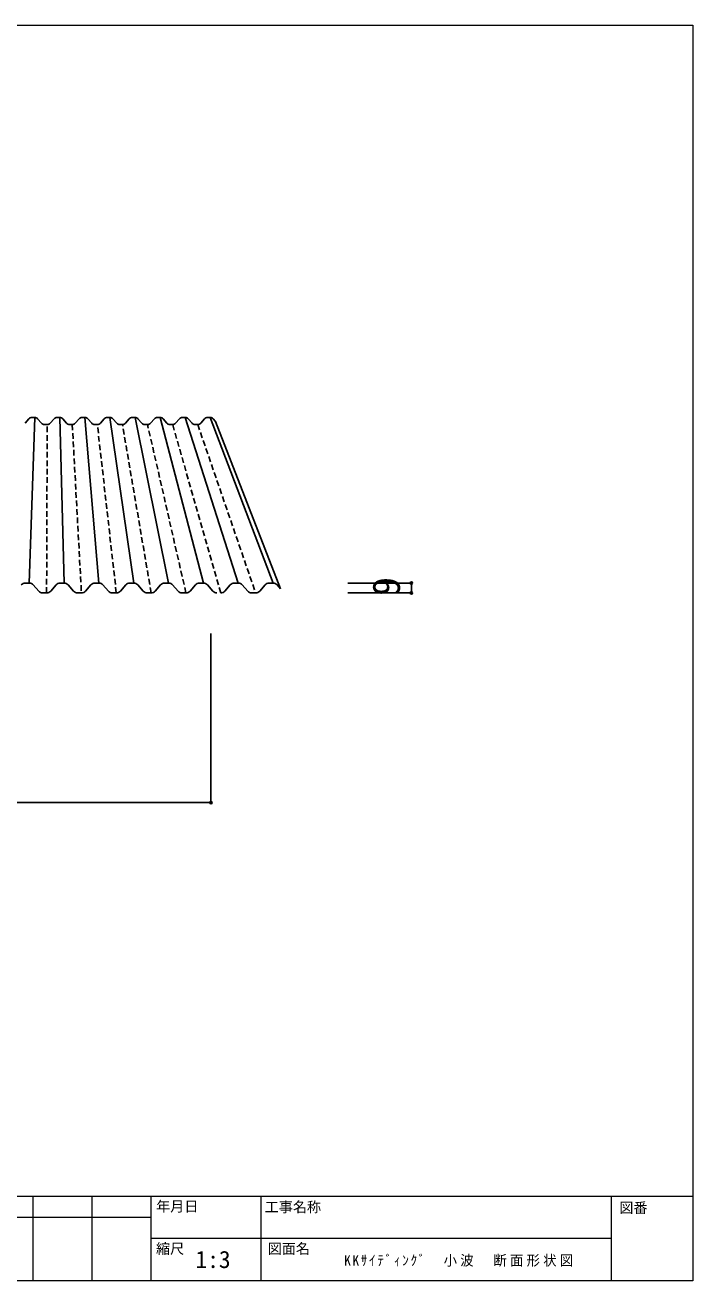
# Model space of a CAD drawing. Units: millimetres, scale not verified. Extents: x -567 to 567, y -401 to 401.
# Drawn here: x 140 to 567, y -401 to 401 of the extents above; entities that cross this region are included whole.
import ezdxf
from ezdxf.enums import TextEntityAlignment as Align

# ---------------------------------------------------------------- set-up
doc = ezdxf.new("R2010")
doc.units = ezdxf.units.MM
doc.header["$LTSCALE"] = 3
doc.header["$PDMODE"] = 32
doc.header["$PDSIZE"] = 1.5
doc.linetypes.add('DASHED1', pattern=[1.8, 1.2, -0.6])
doc.layers.add('0-0_0', color=7, linetype='Continuous')
doc.layers.add('0-3_LAYER004', color=7, linetype='Continuous', lineweight=18)
doc.styles.add('ＭＳ ゴシック', font='')
doc.styles.get('ＭＳ ゴシック').set_extended_font_data('MS Gothic')

msp = doc.modelspace()

# ---------------------------------------------------------------- linework, layer by layer
at = {"layer": '0-0_0'}
for p, q in [((142.753, 149.516), (140.277, 146.695)), ((146.396, 150.373), (142.895, 44.684)), ((146.396, 150.373), (144.647, 150.373)), ((150.766, 146.695), (148.29, 149.516)), ((152.66, 145.837), (153.535, 145.837)), ((154.41, 145.837), (153.535, 145.837)), ((158.78, 149.516), (156.304, 146.695)), ((162.424, 150.373), (160.674, 150.373)), ((165.155, 44.684), (162.424, 150.373)), ((166.794, 146.695), (164.318, 149.516)), ((168.688, 145.837), (169.562, 145.837)), ((170.437, 145.837), (169.562, 145.837)), ((174.807, 149.516), (172.331, 146.695)), ((178.451, 150.373), (176.701, 150.373)), ((178.451, 150.373), (187.415, 44.684)), ((182.821, 146.695), (180.345, 149.516)), ((184.715, 145.837), (185.59, 145.837)), ((190.834, 149.516), (188.358, 146.695)), ((194.478, 150.373), (192.728, 150.373)), ((209.675, 44.684), (194.478, 150.373)), ((198.848, 146.695), (196.372, 149.516)), ((200.742, 145.837), (201.617, 145.837)), ((202.492, 145.837), (201.617, 145.837)), ((206.862, 149.516), (204.386, 146.695)), ((210.505, 150.373), (208.756, 150.373)), ((210.505, 150.373), (231.935, 44.684)), ((214.875, 146.695), (212.399, 149.516)), ((216.769, 145.837), (217.644, 145.837)), ((218.519, 145.837), (217.644, 145.837)), ((222.889, 149.516), (220.413, 146.695)), ((226.532, 150.373), (224.783, 150.373)), ((254.195, 44.684), (226.532, 150.373)), ((229.992, 147.732), (228.426, 149.516)), ((230.902, 146.695), (228.426, 149.516)), ((232.796, 145.837), (233.671, 145.837)), ((234.546, 145.837), (233.671, 145.837)), ((238.916, 149.516), (236.44, 146.695)), ((242.56, 150.373), (240.81, 150.373)), ((242.56, 150.373), (276.455, 44.684)), ((246.93, 146.695), (244.454, 149.516)), ((248.824, 145.837), (249.698, 145.837)), ((250.573, 145.837), (249.698, 145.837)), ((254.943, 149.516), (252.467, 146.695)), ((258.587, 150.373), (256.837, 150.373)), ((298.715, 44.684), (258.587, 150.373)), ((262.046, 147.732), (260.481, 149.516)), ((303.52, 41.016), (262.046, 147.732)), ((142.895, 44.684), (140.465, 44.684)), ((148.964, 39.576), (145.526, 43.493)), ((160.094, 43.493), (156.656, 39.576)), ((165.155, 44.684), (162.725, 44.684)), ((171.224, 39.576), (167.786, 43.493)), ((182.354, 43.493), (178.916, 39.576)), ((187.415, 44.684), (184.985, 44.684)), ((193.484, 39.576), (190.046, 43.493)), ((204.614, 43.493), (201.176, 39.576)), ((209.675, 44.684), (207.245, 44.684)), ((215.744, 39.576), (212.306, 43.493)), ((226.874, 43.493), (223.436, 39.576)), ((231.935, 44.684), (229.505, 44.684)), ((238.004, 39.576), (234.566, 43.493)), ((249.134, 43.493), (245.696, 39.576)), ((254.195, 44.684), (251.765, 44.684)), ((259, 41.016), (256.826, 43.493)), ((260.264, 39.576), (256.826, 43.493)), ((271.394, 43.493), (267.956, 39.576)), ((276.455, 44.684), (274.025, 44.684)), ((282.524, 39.576), (279.086, 43.493)), ((293.654, 43.493), (290.216, 39.576)), ((298.715, 44.684), (296.285, 44.684)), ((303.52, 41.016), (301.346, 43.493)), ((151.595, 38.384), (152.81, 38.384)), ((154.025, 38.384), (152.81, 38.384)), ((173.855, 38.384), (175.07, 38.384)), ((176.285, 38.384), (175.07, 38.384)), ((196.115, 38.384), (197.33, 38.384)), ((198.545, 38.384), (197.33, 38.384)), ((197.33, 38.384), (198.545, 38.384)), ((218.375, 38.384), (219.59, 38.384)), ((220.805, 38.384), (219.59, 38.384)), ((240.635, 38.384), (241.85, 38.384)), ((243.065, 38.384), (241.85, 38.384)), ((285.155, 38.384), (286.37, 38.384)), ((287.585, 38.384), (286.37, 38.384))]:
    msp.add_line(p, q, dxfattribs=at)
at = {"layer": '0-0_0', "linetype": 'DASHED1'}
for p, q in [((154.025, 38.384), (154.41, 145.837)), ((170.437, 145.837), (176.285, 38.384)), ((198.545, 38.384), (186.464, 145.837)), ((220.805, 38.384), (202.492, 145.837)), ((243.065, 38.384), (218.519, 145.837)), ((265.325, 38.384), (234.546, 145.837)), ((250.573, 145.837), (287.585, 38.384))]:
    msp.add_line(p, q, dxfattribs=at)
at = {"layer": '0-0_0', "color": 4}
for p, q in [((387.105, 44.684), (346.524, 44.684)), ((387.105, 38.384), (387.105, 44.684)), ((387.105, 38.384), (346.524, 38.384)), ((259, -95.516), (259, 12.347)), ((-259, -95.516), (259, -95.516))]:
    msp.add_line(p, q, dxfattribs=at)
at = {"layer": '0-0_0'}
msp.add_lwpolyline([(186.464, 145.837), (185.59, 145.837), (186.464, 145.837)], dxfattribs=at)
for centre, radius, start, end in [((144.647, 147.853), 2.52, 90, 138.72406), ((146.396, 147.853), 2.52, 41.27594, 90), ((152.66, 148.357), 2.52, 221.27594, 270), ((154.41, 148.357), 2.52, 270, 318.72406), ((160.674, 147.853), 2.52, 90, 138.72406), ((162.424, 147.853), 2.52, 41.27594, 90), ((168.688, 148.357), 2.52, 221.27594, 270), ((170.437, 148.357), 2.52, 270, 318.72406), ((176.701, 147.853), 2.52, 90, 138.72406), ((178.451, 147.853), 2.52, 41.27594, 90), ((184.715, 148.357), 2.52, 221.27594, 270), ((186.464, 148.357), 2.52, 270, 318.72406), ((192.728, 147.853), 2.52, 90, 138.72406), ((194.478, 147.853), 2.52, 41.27594, 90), ((200.742, 148.357), 2.52, 221.27594, 270), ((202.492, 148.357), 2.52, 270, 318.72406), ((208.756, 147.853), 2.52, 90, 138.72406), ((210.505, 147.853), 2.52, 41.27594, 90), ((216.769, 148.357), 2.52, 221.27594, 270), ((218.519, 148.357), 2.52, 270, 318.72406), ((224.783, 147.853), 2.52, 90, 138.72406), ((226.532, 147.853), 2.52, 41.27594, 90), ((232.796, 148.357), 2.52, 221.27594, 270), ((234.546, 148.357), 2.52, 270, 318.72406), ((240.81, 147.853), 2.52, 90, 138.72406), ((242.56, 147.853), 2.52, 41.27594, 90), ((248.824, 148.357), 2.52, 221.27594, 270), ((250.573, 148.357), 2.52, 270, 318.72406), ((256.837, 147.853), 2.52, 90, 138.72406), ((258.587, 147.853), 2.52, 41.27594, 90), ((140.465, 41.184), 3.5, 90, 138.72406), ((142.895, 41.184), 3.5, 41.27594, 90), ((162.725, 41.184), 3.5, 90, 138.72406), ((165.155, 41.184), 3.5, 41.27594, 90), ((184.985, 41.184), 3.5, 90, 138.72406), ((187.415, 41.184), 3.5, 41.27594, 90), ((207.245, 41.184), 3.5, 90, 138.72406), ((209.675, 41.184), 3.5, 41.27594, 90), ((229.505, 41.184), 3.5, 90, 138.72406), ((231.935, 41.184), 3.5, 41.27594, 90), ((251.765, 41.184), 3.5, 90, 138.72406), ((254.195, 41.184), 3.5, 41.27594, 90), ((274.025, 41.184), 3.5, 90, 138.72406), ((276.455, 41.184), 3.5, 41.27594, 90), ((296.285, 41.184), 3.5, 90, 138.72406), ((298.715, 41.184), 3.5, 41.27594, 90), ((151.595, 41.884), 3.5, 221.27594, 270), ((154.025, 41.884), 3.5, 270, 318.72406), ((173.855, 41.884), 3.5, 221.27594, 270), ((176.285, 41.884), 3.5, 270, 318.72406), ((196.115, 41.884), 3.5, 221.27594, 270), ((198.545, 41.884), 3.5, 270, 318.72406), ((218.375, 41.884), 3.5, 221.27594, 270), ((220.805, 41.884), 3.5, 270, 318.72406), ((240.635, 41.884), 3.5, 221.27594, 270), ((243.065, 41.884), 3.5, 270, 318.72406), ((262.895, 41.884), 3.5, 221.27594, 270), ((265.325, 41.884), 3.5, 270, 318.72406), ((285.155, 41.884), 3.5, 221.27594, 270), ((287.585, 41.884), 3.5, 270, 318.72406)]:
    msp.add_arc(centre, radius, start, end, dxfattribs=at)
at = {"layer": '0-0_0', "color": 4}
for p in [(387.105, 44.684), (387.105, 38.384), (259, -95.516)]:
    msp.add_point(p, dxfattribs=at)
at = {"layer": '0-3_LAYER004'}
for p, q in [((-567, -346.95), (567, -346.95)), ((145.125, -346.95), (145.125, -400.95)), ((182.925, -346.95), (182.925, -400.95)), ((220.725, -346.95), (220.725, -400.95)), ((290.925, -346.95), (290.925, -400.95)), ((514.857, -346.95), (514.857, -400.95)), ((220.725, -360.45), (69.525, -360.45)), ((514.857, -373.95), (220.725, -373.95))]:
    msp.add_line(p, q, dxfattribs=at)
msp.add_lwpolyline([(-567, 400.95), (567, 400.95), (567, -400.95), (-567, -400.95)], close=True, dxfattribs=at)

# ---------------------------------------------------------------- texts
at = {"layer": '0-0_0', "style": 'ＭＳ ゴシック'}
msp.add_text('9', height=17.6, rotation=90, dxfattribs=at).set_placement((385.105, 36.534), align=Align.BOTTOM_LEFT)
at = {"layer": '0-0_0', "insert": (344.137, -391.95), "char_height": 6.598, "attachment_point": 7, "style": 'ＭＳ ゴシック'}
msp.add_mtext('\\T1.24;\\W0.95;KKｻｲﾃﾞｨﾝｸﾞ\u3000小波\u3000断面形状図', dxfattribs=at)
at = {"layer": '0-3_LAYER004', "style": 'ＭＳ ゴシック'}
for s, height, p in [('年月日', 6.598, (224, -358.65)), ('工事名称', 6.598, (293.4, -359.05)), ('図番', 6.598, (520, -359.55)), ('縮尺', 6.598, (223.9, -385.65)), ('図面名', 6.598, (295.3, -385.65)), ('1:3', 11, (249.15, -396.05))]:
    msp.add_text(s, height=height, dxfattribs=at).set_placement(p, align=Align.BOTTOM_LEFT)

doc.saveas('drawing.dxf')
